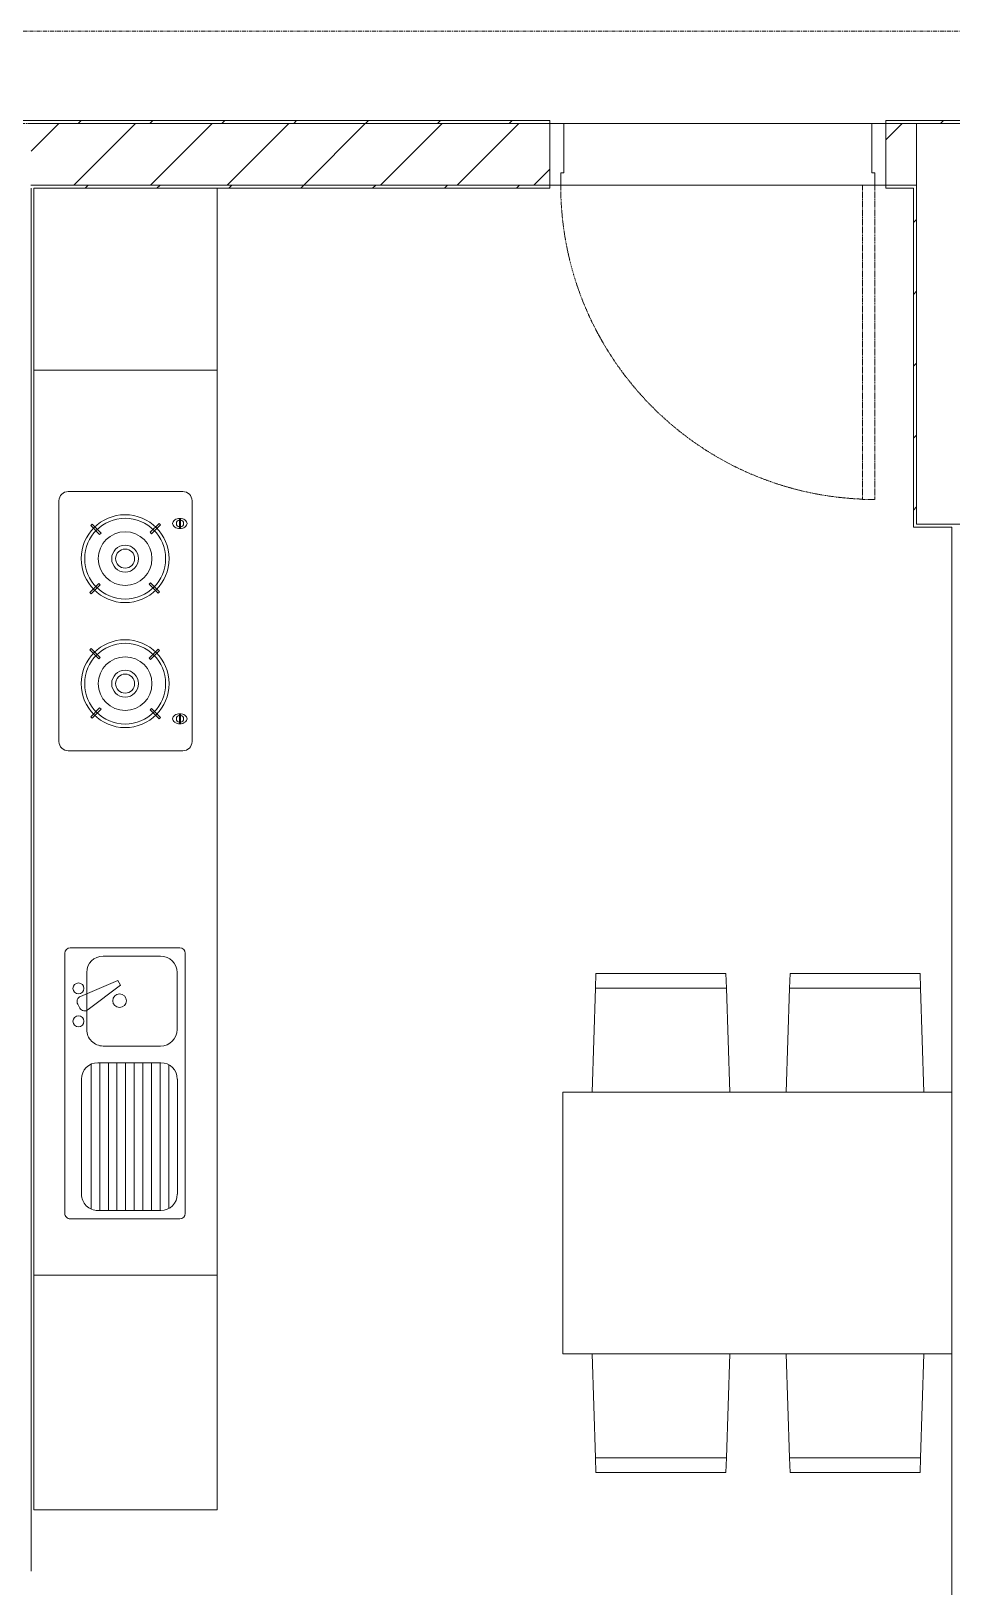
# Model space of a CAD drawing. Header units: millimetres. Extents: x 5357 to 201988, y -16345 to 109895.
# Drawn here: x 66053 to 69043, y 28787 to 33837 of the extents above; entities that cross this region are included whole.
import ezdxf

# ---------------------------------------------------------------- set-up
doc = ezdxf.new("R2010")
doc.units = ezdxf.units.MM
doc.linetypes.add('Dash - Tight', pattern=[4.5, 3, -1.5])
doc.linetypes.add('Grid Line', pattern=[22.225, 12.7, -3.175, 3.175, -3.175])
for name, color, linetype, lineweight in [('0-1', 7, 'Continuous', 5), ('A-DETL-GENF-3', 92, 'Dash - Tight', 9), ('A-DOOR', 31, 'Continuous', 9), ('A-DOOR-FRAM', 31, 'Continuous', 9), ('A-FLOR', 192, 'Continuous', 9), ('A-FLOR-1', 10, 'Continuous', 9), ('A-FLOR-2', 53, 'Continuous', 9), ('A-WALL', 113, 'Continuous', 9), ('A-WALL-4', 113, 'Continuous', 18), ('A-WALL-PATT-2', 53, 'Continuous', 9), ('A-WALL-PATT-3', 111, 'Continuous', 9), ('I-FURN', 30, 'Continuous', 9), ('I-FURN-1', 53, 'Continuous', 9), ('I-WALL-1', 9, 'Continuous', 18), ('I-WALL-3', 2, 'Continuous', 18), ('S-COLS-2', 9, 'Continuous', 18), ('S-GRID-1', 1, 'Grid Line', 9)]:
    doc.layers.add(name, color=color, linetype=linetype, lineweight=lineweight)
pattern_1 = [(45, (0, 0), (-116.67262, 116.67262), [])]

# ---------------------------------------------------------------- blocks, each defined once
blk = doc.blocks.new('NCV_TKTC_KET CAU_rvt-1-TKCS_MB SÂN ĐƯỜNG NỘI BỘ')
at = {"layer": 'A-FLOR-1'}
for p, q in [((67737.6, 33537.4), (68827.6, 33537.4)), ((68827.6, 33537.4), (67737.6, 33537.4)), ((66053.6, 28838.2), (66053.6, 33326.9)), ((66053.6, 33326.9), (66053.6, 28838.2)), ((66053.6, 33326.9), (66053.6, 28838.2)), ((66053.6, 28838.2), (66053.6, 33326.9))]:
    blk.add_line(p, q, dxfattribs=at)
at = {"layer": 'S-COLS-2'}
for p, q in [((69377.6, 33536.9), (68927.6, 33536.9)), ((68927.6, 33536.9), (68927.6, 32236.9)), ((68927.6, 32236.9), (69377.6, 32236.9))]:
    blk.add_line(p, q, dxfattribs=at)
blk = doc.blocks.new('HE BEP A - HE BEP A-348232-TKCS_MB SÂN ĐƯỜNG NỘI BỘ')
at = {"layer": 'I-FURN'}
for p, q in [((765.9, 605.3), (3.5, 605.3)), ((3.5, 605.3), (3.5, 11)), ((765.9, 11), (765.9, 605.3)), ((765.9, 605.3), (4293.5, 605.3)), ((765.9, 11), (765.9, 605.3)), ((3703.5, 605.3), (3703.5, 11)), ((965.9, 505.3), (1810.5, 505.3)), ((3279.1, 524.2), (2497.5, 524.2)), ((948.4, 131.7), (948.4, 487.8)), ((1644.6, 463.3), (1632.2, 456.1)), ((1828, 487.8), (1828, 131.7)), ((2467.5, 494.2), (2467.5, 122.2)), ((3309.1, 494.2), (3309.1, 122.2)), ((979.9, 419.9), (1450.3, 419.9)), ((1401.8, 451.1), (1028.4, 451.1)), ((1747.9, 434.2), (1562.5, 434.2)), ((1706.2, 324.4), (1627.3, 429.4)), ((1670.1, 454.1), (1721.6, 333.3)), ((2578, 421.2), (2573.6, 416.8)), ((2573.6, 416.8), (2602.8, 387.7)), ((2607.1, 392.1), (2578, 421.2)), ((2795.6, 424), (2766.5, 394.9)), ((2770.8, 390.5), (2800, 419.6)), ((2800, 419.6), (2795.6, 424)), ((2976.7, 419.6), (2981.1, 424)), ((3005.8, 390.5), (2976.7, 419.6)), ((2981.1, 424), (3010.2, 394.9)), ((3169.5, 392.1), (3198.6, 421.2)), ((3203, 416.8), (3173.9, 387.7)), ((3198.6, 421.2), (3203, 416.8)), ((975, 397.7), (975, 193.3)), ((975, 391.9), (1455.1, 391.9)), ((975, 363.9), (1455.1, 363.9)), ((1455.1, 193.3), (1455.1, 397.7)), ((1509.1, 380.9), (1509.1, 194.2)), ((1801.3, 194.2), (1801.3, 380.9)), ((2602.8, 387.7), (2607.1, 392.1)), ((2766.5, 394.9), (2770.8, 390.5)), ((3010.2, 394.9), (3005.8, 390.5)), ((3173.9, 387.7), (3169.5, 392.1)), ((975, 335.9), (1455.1, 335.9)), ((975, 307.9), (1455.1, 307.9)), ((1721.6, 333.3), (1706.2, 324.4)), ((975, 279.9), (1455.1, 279.9)), ((975, 251.9), (1455.1, 251.9)), ((975, 223.9), (1455.1, 223.9)), ((2570.9, 199.3), (2600, 228.4)), ((2604.4, 224), (2575.3, 194.9)), ((2600, 228.4), (2604.4, 224)), ((2763.7, 226.8), (2768.1, 231.2)), ((2792.8, 197.7), (2763.7, 226.8)), ((2768.1, 231.2), (2797.2, 202)), ((2797.2, 202), (2792.8, 197.7)), ((3008.5, 231.2), (2979.4, 202)), ((2979.4, 202), (2983.8, 197.7)), ((2983.8, 197.7), (3012.9, 226.8)), ((3012.9, 226.8), (3008.5, 231.2)), ((3176.6, 228.4), (3172.2, 224)), ((3172.2, 224), (3201.4, 194.9)), ((3205.8, 199.3), (3176.6, 228.4)), ((975, 195.9), (1455.1, 195.9)), ((981.5, 167.9), (1448.7, 167.9)), ((2575.3, 194.9), (2570.9, 199.3)), ((3201.4, 194.9), (3205.8, 199.3)), ((1810.5, 114.2), (965.9, 114.2)), ((1028.4, 139.9), (1401.8, 139.9)), ((1562.5, 140.8), (1747.9, 140.8)), ((2555.1, 133.3), (2555.1, 129.3)), ((2587.6, 133.3), (2555.1, 133.3)), ((2555.1, 129.3), (2587.6, 129.3)), ((2587.6, 129.3), (2587.6, 133.3)), ((3189, 129.3), (3189, 133.3)), ((3189, 133.3), (3221.5, 133.3)), ((3221.5, 129.3), (3189, 129.3)), ((3221.5, 133.3), (3221.5, 129.3)), ((3279.1, 92.2), (2497.5, 92.2)), ((3.5, 11), (765.9, 11)), ((4293.5, 11), (765.9, 11))]:
    blk.add_line(p, q, dxfattribs=at)
for centre, radius in [((1589.4, 460.9), 17.8), ((1696.1, 460.9), 17.8), ((2685.4, 309.4), 142.6), ((2685.4, 309.4), 131.3), ((3091.2, 309.4), 142.6), ((3091.2, 309.4), 131.3), ((2685.4, 309.4), 87.2), ((3091.2, 309.4), 87.2), ((1656.3, 327.5), 22.2), ((2685.4, 309.4), 43.6), ((2685.4, 309.4), 30.9), ((3091.2, 309.4), 43.6), ((3091.2, 309.4), 30.9)]:
    blk.add_circle(centre, radius, dxfattribs=at)
for centre, radius, start, end in [((965.9, 487.8), 17.5, 90, 180), ((1810.5, 487.8), 17.5, 0, 90), ((2497.5, 494.2), 30, 90, 180), ((3279.1, 494.2), 30, 360, 90), ((1641, 440.7), 17.8, 119.9521, 219.4618), ((1653.4, 447.9), 17.8, 20.5379, 119.9521), ((1028.4, 397.7), 53.3, 90, 180), ((1401.8, 397.7), 53.3, 360, 90), ((1562.5, 380.9), 53.3, 90, 180), ((1747.9, 380.9), 53.3, 360, 90), ((1028.4, 193.3), 53.3, 180, 270), ((1401.8, 193.3), 53.3, 270, 360), ((1562.5, 194.2), 53.3, 180, 270), ((1747.9, 194.2), 53.3, 270, 360), ((2574.8, 137.9), 18.1, 120.7976, 145.204), ((2571.4, 143.6), 11.5, 90, 120.7976), ((2571.4, 143.6), 11.5, 59.2024, 90), ((2568, 137.9), 18.1, 34.796, 59.2024), ((3208.7, 137.9), 18.1, 120.7976, 145.204), ((3205.3, 143.6), 11.5, 90, 120.7976), ((3205.3, 143.6), 11.5, 59.2024, 90), ((3201.9, 137.9), 18.1, 34.796, 59.2024), ((965.9, 131.7), 17.5, 180, 270), ((1810.5, 131.7), 17.5, 270, 360), ((2497.5, 122.2), 30, 180, 270), ((2588.6, 131.7), 33.5, 163.9419, 180), ((2588.6, 131.7), 33.5, 180, 196.0581), ((2580.1, 134.1), 24.7, 145.204, 163.9419), ((2580.1, 129.2), 24.7, 196.0581, 214.796), ((2571.3, 131.3), 11.6, 9.9102, 170.0898), ((2571.3, 131.3), 11.6, 189.7177, 350.2823), ((2574.8, 125.5), 18.1, 214.796, 239.2024), ((2571.4, 119.8), 11.5, 239.2024, 270), ((2571.4, 119.8), 11.5, 270, 300.7976), ((2568, 125.5), 18.1, 300.7976, 325.204), ((2562.6, 134.1), 24.7, 16.0581, 34.796), ((2562.6, 129.2), 24.7, 325.204, 343.9419), ((2554.1, 131.7), 33.5, 0, 16.0581), ((2554.1, 131.7), 33.5, 343.9419, 0), ((3222.5, 131.7), 33.5, 163.9419, 180), ((3222.5, 131.7), 33.5, 180, 196.0581), ((3214, 134.1), 24.7, 145.204, 163.9419), ((3214, 129.2), 24.7, 196.0581, 214.796), ((3208.7, 125.5), 18.1, 214.796, 239.2024), ((3205.3, 131.3), 11.6, 9.9102, 170.0898), ((3205.3, 131.3), 11.6, 189.7177, 350.2823), ((3205.3, 119.8), 11.5, 239.2024, 270), ((3205.3, 119.8), 11.5, 270, 300.7976), ((3201.9, 125.5), 18.1, 300.7976, 325.204), ((3196.5, 134.1), 24.7, 16.0581, 34.796), ((3196.5, 129.2), 24.7, 325.204, 343.9419), ((3188, 131.7), 33.5, 0, 16.0581), ((3188, 131.7), 33.5, 343.9419, 0), ((3279.1, 122.2), 30, 270, 360)]:
    blk.add_arc(centre, radius, start, end, dxfattribs=at)
at = {"layer": 'I-FURN-1'}
for p, q in [((4293.5, 605.3), (3.5, 605.3)), ((3.5, 605.3), (3.5, 11)), ((3.5, 11), (4293.5, 11))]:
    blk.add_line(p, q, dxfattribs=at)
blk = doc.blocks.new('RES_BAN AN 1 - RES_BAN AN 1-V27-TKCS_MB SÂN ĐƯỜNG NỘI BỘ')
at = {"layer": 'I-FURN-1'}
for p, q in [((-425, 1275), (425, 1275)), ((-425, 11.8), (-425, 1275)), ((425, 1275), (425, 11.8)), ((-761.9, 1168.8), (-809.6, 1167.2)), ((-809.6, 1167.2), (-809.6, 745.3)), ((-425, 1180), (-761.9, 1168.8)), ((-761.9, 1168.8), (-761.9, 743.8)), ((-761.9, 743.8), (-761.9, 1168.8)), ((-425, 732.5), (-425, 1180)), ((425, 1180), (761.9, 1168.8)), ((425, 732.5), (425, 1180)), ((761.9, 1168.8), (761.9, 743.8)), ((761.9, 1168.8), (761.9, 743.8)), ((809.6, 1167.2), (761.9, 1168.8)), ((809.6, 745.3), (809.6, 1167.2)), ((-809.6, 745.3), (-761.9, 743.8)), ((-761.9, 743.8), (-425, 732.5)), ((761.9, 743.8), (425, 732.5)), ((761.9, 743.8), (809.6, 745.3)), ((-809.6, 536.9), (-761.9, 538.5)), ((-809.6, 115.1), (-809.6, 536.9)), ((-425, 549.7), (-761.9, 538.5)), ((-761.9, 538.5), (-761.9, 113.5)), ((-761.9, 538.5), (-761.9, 113.5)), ((-425, 102.3), (-425, 549.7)), ((425, 549.7), (761.9, 538.5)), ((425, 102.3), (425, 549.7)), ((761.9, 538.5), (761.9, 113.5)), ((761.9, 538.5), (809.6, 536.9)), ((761.9, 113.5), (761.9, 538.5)), ((809.6, 536.9), (809.6, 115.1)), ((-761.9, 113.5), (-809.6, 115.1)), ((-761.9, 113.5), (-425, 102.3)), ((761.9, 113.5), (425, 102.3)), ((809.6, 115.1), (761.9, 113.5))]:
    blk.add_line(p, q, dxfattribs=at)
blk = doc.blocks.new('NCV_TKTC_TANG 1_rvt-1-TKCS_MB SÂN ĐƯỜNG NỘI BỘ')
at = {"layer": 'A-WALL-PATT-2'}
h = blk.add_hatch(dxfattribs=at)
h.set_pattern_fill('FP_2', color=256, style=0, pattern_type=2)
h.set_pattern_definition(pattern_1)
h.paths.add_polyline_path([(68917.6, 33326.9), (68927.6, 33326.9), (68927.6, 33336.9), (68827.6, 33336.9), (68827.6, 33326.9), (68836.3, 33326.9)])
h.paths.add_polyline_path([(66078.7, 33326.9), (67737.6, 33326.9), (67737.6, 33336.9), (66052.6, 33336.9), (66053.6, 33326.9), (66062.6, 33326.9)])
h = blk.add_hatch(dxfattribs=at)
h.set_pattern_fill('FP_2', color=256, style=0, pattern_type=2)
h.set_pattern_definition(pattern_1)
h.paths.add_polyline_path([(68927.6, 32236.9), (68927.6, 33326.9), (68917.6, 33326.9), (68917.6, 32236.9)])
at = {"layer": 'A-FLOR-1'}
for p, q in [((67782.6, 33536.9), (68782.6, 33536.9)), ((68782.6, 33536.9), (68827.6, 33536.9)), ((67772.6, 33336.9), (68792.6, 33336.9)), ((68792.6, 33336.9), (67772.6, 33336.9)), ((68792.6, 33336.9), (68827.6, 33336.9)), ((68827.6, 33336.9), (68792.6, 33336.9))]:
    blk.add_line(p, q, dxfattribs=at)
at = {"layer": 'A-FLOR-2'}
for p, q in [((68782.6, 33536.9), (67782.6, 33536.9)), ((68792.6, 33336.9), (67772.6, 33336.9)), ((67772.6, 33336.9), (68792.6, 33336.9))]:
    blk.add_line(p, q, dxfattribs=at)
at = {"layer": 'I-WALL-1'}
for p, q in [((67737.6, 33336.9), (66052.6, 33336.9)), ((67737.6, 33326.9), (67737.6, 33336.9)), ((68927.6, 33336.9), (68827.6, 33336.9)), ((68827.6, 33336.9), (68827.6, 33326.9)), ((68927.6, 33326.9), (68927.6, 33336.9)), ((66062.6, 33326.9), (67737.6, 33326.9)), ((68827.6, 33326.9), (68917.6, 33326.9)), ((68917.6, 33326.9), (68917.6, 32236.9)), ((68927.6, 32236.9), (68927.6, 33326.9)), ((68917.6, 32236.9), (68917.6, 32226.9)), ((68917.6, 32226.9), (69042.6, 32226.9)), ((69042.6, 32236.9), (68927.6, 32236.9)), ((69052.6, 32236.9), (69042.6, 32236.9)), ((69042.6, 32226.9), (69042.6, 25546.9))]:
    blk.add_line(p, q, dxfattribs=at)
at = {"layer": 'I-FURN-1', "rotation": 90.00000000000026}
for name, p in [('HE BEP A - HE BEP A-348232-TKCS_MB SÂN ĐƯỜNG NỘI BỘ', (66667.9, 29033.4)), ('RES_BAN AN 1 - RES_BAN AN 1-V27-TKCS_MB SÂN ĐƯỜNG NỘI BỘ', (69054.3, 29968.2))]:
    blk.add_blockref(name, p, dxfattribs=at)
blk = doc.blocks.new('FD_05 - FD_05-1000x2200mm-835433-TKCS_MB SÂN ĐƯỜNG NỘI BỘ')
at = {"layer": 'A-DETL-GENF-3'}
for p, q in [((510, -100), (470, -100)), ((470, -100), (470, -1120)), ((510, -1120), (510, -100)), ((470, -1120), (510, -1120))]:
    blk.add_line(p, q, dxfattribs=at)
blk.add_arc((510, -100), 1020, 180, 267.7525, dxfattribs=at)
at = {"layer": 'A-DOOR-FRAM'}
for p, q in [((-545, 100), (-500, 100)), ((-545, -100), (-545, 100)), ((-500, 100), (-500, -60)), ((500, 100), (545, 100)), ((500, -60), (500, 100)), ((545, 100), (545, -100)), ((-510, -100), (-545, -100)), ((-500, -60), (-510, -60)), ((-510, -60), (-510, -100)), ((510, -60), (500, -60)), ((510, -100), (510, -60)), ((545, -100), (510, -100))]:
    blk.add_line(p, q, dxfattribs=at)

msp = doc.modelspace()

# ---------------------------------------------------------------- hatches: boundary and pattern name
at = {"layer": 'A-WALL-PATT-3'}
h = msp.add_hatch(dxfattribs=at)
h.set_pattern_fill('FP_2', color=256, style=0, pattern_type=2)
h.set_pattern_definition(pattern_1)
h.paths.add_polyline_path([(69377.6, 33536.9), (69477.6, 33537.4), (69477.6, 33546.9), (68827.6, 33546.9), (68827.6, 33536.9), (68927.6, 33536.9)])
h.paths.add_polyline_path([(56702.6, 33536.9), (59537.6, 33537.4), (59537.6, 33546.9), (56652.6, 33546.9), (56652.6, 33536.9)])
h.paths.add_polyline_path([(80552.6, 33536.9), (80551, 33546.9), (70567.6, 33546.9), (70567.6, 33536.9), (80404.1, 33536.9)])
h.paths.add_polyline_path([(60627.6, 33536.9), (67737.6, 33537.4), (67737.6, 33546.9), (60627.6, 33546.9), (60627.6, 33537.4)])
h = msp.add_hatch(dxfattribs=at)
h.set_pattern_fill('FP_1', color=256, style=0, pattern_type=2)
h.set_pattern_definition([(45, (0, 0), (-124.4508, 124.4508), [])])
h.paths.add_polyline_path([(66484.2, 33336.9), (67737.6, 33336.9), (67737.6, 33536.9), (66052.9, 33535.9), (66053.6, 33336.9), (66062.6, 33336.9)])
h.paths.add_polyline_path([(68827.6, 33336.9), (68927.6, 33336.9), (68927.6, 33536.9), (68827.6, 33536.9), (68827.6, 33376.9)])
h.paths.add_polyline_path([(64152.6, 33336.9), (65852.9, 33336.9), (65852.6, 33536.9), (61177.6, 33536.9), (61177.6, 33336.9), (64127, 33336.9)])

# ---------------------------------------------------------------- linework, layer by layer
at = {"layer": 'A-FLOR'}
msp.add_line((68827.6, 33536.9), (67782.6, 33536.9), dxfattribs=at)
at = {"layer": 'A-WALL'}
for p, q in [((67737.6, 33536.9), (66052.9, 33536.9)), ((68927.6, 33536.9), (68827.6, 33536.9)), ((68792.6, 33336.9), (67772.6, 33336.9))]:
    msp.add_line(p, q, dxfattribs=at)
at = {"layer": 'A-WALL-4'}
for p, q in [((68927.6, 33336.9), (68927.6, 33536.9)), ((66052.9, 33336.9), (67737.6, 33336.9)), ((68827.6, 33336.9), (68927.6, 33336.9))]:
    msp.add_line(p, q, dxfattribs=at)
at = {"layer": 'I-WALL-3'}
for p, q in [((67737.6, 33546.9), (60627.6, 33546.9)), ((67737.6, 33536.9), (67737.6, 33546.9)), ((69477.6, 33546.9), (68827.6, 33546.9)), ((68827.6, 33546.9), (68827.6, 33536.9)), ((68927.6, 33536.9), (69377.6, 33536.9))]:
    msp.add_line(p, q, dxfattribs=at)
at = {"layer": 'S-GRID-1'}
for p, q in [((128757.8, 33836.9), (32145.8, 33836.9)), ((131551.8, 33536.9), (29351.8, 33536.9))]:
    msp.add_line(p, q, dxfattribs=at)

# ---------------------------------------------------------------- block references
at = {"layer": '0-1'}
for name in ['NCV_TKTC_KET CAU_rvt-1-TKCS_MB SÂN ĐƯỜNG NỘI BỘ', 'NCV_TKTC_TANG 1_rvt-1-TKCS_MB SÂN ĐƯỜNG NỘI BỘ']:
    msp.add_blockref(name, (0, 0), dxfattribs=at)
at = {"layer": 'A-DOOR'}
msp.add_blockref('FD_05 - FD_05-1000x2200mm-835433-TKCS_MB SÂN ĐƯỜNG NỘI BỘ', (68282.6, 33436.9), dxfattribs=at)

doc.saveas('drawing.dxf')
